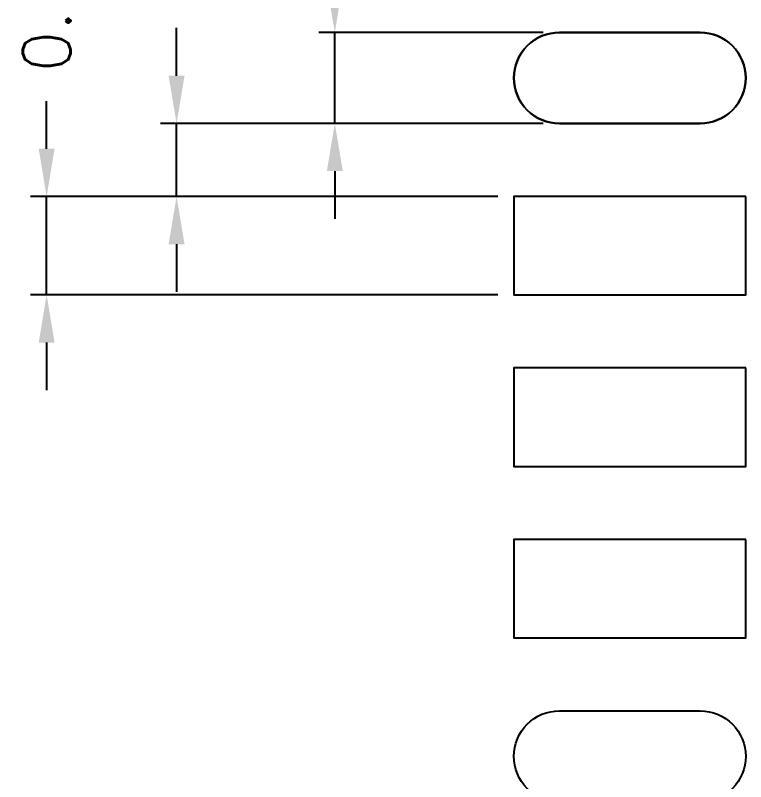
# Model space of a CAD drawing. Header units: millimetres. Extents: x 414.9 to 427.6, y 107.9 to 113.2.
# Drawn here: x 415.034 to 416.259, y 109.576 to 110.861 of the extents above; entities that cross this region are included whole.
import ezdxf

# ---------------------------------------------------------------- set-up
doc = ezdxf.new("R2010")
doc.units = ezdxf.units.MM
doc.header["$LTSCALE"] = 0.5
doc.header["$PDMODE"] = 98
doc.layers.add('DIM', color=3, linetype='Continuous')
doc.styles.add('SIMPLEX', font='simplex.shx')
doc.dimstyles.new('Standard3', dxfattribs={"dimtxt": 0.08, "dimasz": 0.08, "dimexe": 0.027, "dimexo": 0.027, "dimgap": 0.027, "dimtad": 1, "dimdec": 3, "dimlfac": 2, "dimrnd": 0.0005, "dimzin": 1, "dimtxsty": 'SIMPLEX', "dimcen": 0.1905, "dimclrd": 256, "dimclre": 256, "dimclrt": 256, "dimazin": 3, "dimtp": 0.03, "dimtm": 0.05, "dimtfac": 0.8, "dimtdec": 3, "dimtmove": 0, "dimatfit": 3, "dimfxl": 0.05, "dimtzin": 4, "dimlwd": -1, "dimlwe": -1})

# ---------------------------------------------------------------- blocks, each defined once
blk = doc.blocks.new('*D148')
at = {"layer": 'Defpoints', "color": 0, "ltscale": 0.1, "transparency": 16777216}
for p in [(415.5697, 110.8322), (415.9463, 110.8322), (415.9463, 110.6797)]:
    blk.add_point(p, dxfattribs=at)
at = {"layer": 'DIM', "ltscale": 0.1, "transparency": 16777216}
for p, q in [((415.5697, 110.9122), (415.5697, 110.9922)), ((415.9193, 110.8322), (415.5427, 110.8322)), ((415.5697, 110.6797), (415.5697, 110.8322)), ((415.9193, 110.6797), (415.5427, 110.6797)), ((415.5697, 110.5997), (415.5697, 110.5197))]:
    blk.add_line(p, q, dxfattribs=at)
for points in [[(415.5564, 110.9122), (415.5831, 110.9122), (415.5697, 110.8322)], [(415.5564, 110.5997), (415.5831, 110.5997), (415.5697, 110.6797)]]:
    blk.add_solid(points, dxfattribs=at)
at = {"layer": 'DIM', "ltscale": 0.1, "transparency": 16777216, "insert": (415.5697, 111.2897), "char_height": 0.08, "attachment_point": 5, "rotation": 90, "style": 'SIMPLEX'}
blk.add_mtext('\\A1;0.305TYP', dxfattribs=at)
blk = doc.blocks.new('*D149')
at = {"layer": 'Defpoints', "color": 0, "ltscale": 0.1, "transparency": 16777216}
for p in [(415.3043, 110.6797), (415.9463, 110.6797), (415.8701, 110.5572)]:
    blk.add_point(p, dxfattribs=at)
at = {"layer": 'DIM', "ltscale": 0.1, "transparency": 16777216}
for p, q in [((415.3043, 110.7597), (415.3043, 110.8397)), ((415.9193, 110.6797), (415.2773, 110.6797)), ((415.3043, 110.5572), (415.3043, 110.6797)), ((415.8431, 110.5572), (415.2773, 110.5572)), ((415.3043, 110.4772), (415.3043, 110.3972))]:
    blk.add_line(p, q, dxfattribs=at)
for points in [[(415.291, 110.7597), (415.3177, 110.7597), (415.3043, 110.6797)], [(415.291, 110.4772), (415.3177, 110.4772), (415.3043, 110.5572)]]:
    blk.add_solid(points, dxfattribs=at)
at = {"layer": 'DIM', "ltscale": 0.1, "transparency": 16777216, "insert": (415.3043, 111.1372), "char_height": 0.08, "attachment_point": 5, "rotation": 90, "style": 'SIMPLEX'}
blk.add_mtext('\\A1;0.245TYP', dxfattribs=at)
blk = doc.blocks.new('*D150')
at = {"layer": 'Defpoints', "color": 0, "ltscale": 0.1, "transparency": 16777216}
for p in [(415.0864, 110.5572), (415.8701, 110.5572), (415.8701, 110.3922)]:
    blk.add_point(p, dxfattribs=at)
at = {"layer": 'DIM', "ltscale": 0.1, "transparency": 16777216}
for p, q in [((415.0864, 110.6372), (415.0864, 110.7172)), ((415.8431, 110.5572), (415.0594, 110.5572)), ((415.0864, 110.3922), (415.0864, 110.5572)), ((415.8431, 110.3922), (415.0594, 110.3922)), ((415.0864, 110.3122), (415.0864, 110.2322))]:
    blk.add_line(p, q, dxfattribs=at)
for points in [[(415.073, 110.6372), (415.0997, 110.6372), (415.0864, 110.5572)], [(415.073, 110.3122), (415.0997, 110.3122), (415.0864, 110.3922)]]:
    blk.add_solid(points, dxfattribs=at)
at = {"layer": 'DIM', "ltscale": 0.1, "transparency": 16777216, "insert": (415.0864, 111.0147), "char_height": 0.08, "attachment_point": 5, "rotation": 90, "style": 'SIMPLEX'}
blk.add_mtext('\\A1;0.330TYP', dxfattribs=at)

msp = doc.modelspace()

# ---------------------------------------------------------------- linework, layer by layer
at = {"ltscale": 0.1}
for points in [[(416.18258, 110.8322), (415.94633, 110.8322, 0.4142136), (415.87008, 110.75595), (415.87008, 110.75595, 0.4142136), (415.94633, 110.6797), (416.18258, 110.6797, 0.4142136), (416.25883, 110.75595), (416.25883, 110.75595, 0.4142136)], [(416.18258, 110.6797), (415.94633, 110.6797, -0.4142136), (415.87008, 110.75595), (415.87008, 110.75595, -0.4142136), (415.94633, 110.8322), (416.18258, 110.8322, -0.4142136), (416.25883, 110.75595), (416.25883, 110.75595, -0.4142136)], [(416.18258, 109.5422), (415.94633, 109.5422, -0.4142136), (415.87008, 109.61845), (415.87008, 109.61845, -0.4142136), (415.94633, 109.6947), (416.18258, 109.6947, -0.4142136), (416.25883, 109.61845), (416.25883, 109.61845, -0.4142136)]]:
    msp.add_lwpolyline(points, format="xyb", close=True, dxfattribs=at)
for points in [[(416.25883, 110.5572), (415.87008, 110.5572), (415.87008, 110.3922), (416.25883, 110.3922)], [(416.25883, 110.2697), (415.87008, 110.2697), (415.87008, 110.1047), (416.25883, 110.1047)], [(416.25883, 109.9822), (415.87008, 109.9822), (415.87008, 109.8172), (416.25883, 109.8172)]]:
    msp.add_lwpolyline(points, close=True, dxfattribs=at)

# ---------------------------------------------------------------- dimensions: what is measured, and where the dimension line sits
at = {"layer": 'DIM', "ltscale": 0.1}
for base, p1, p2, picture, middle in [((415.56972, 110.8322), (415.94633, 110.6797), (415.94633, 110.8322), '*D148', (415.56972, 111.28967)), ((415.30435, 110.6797), (415.87008, 110.5572), (415.94633, 110.6797), '*D149', (415.30435, 111.13717)), ((415.08635, 110.5572), (415.87008, 110.3922), (415.87008, 110.5572), '*D150', (415.08635, 111.01467))]:
    dim = msp.add_linear_dim(base=base, p1=p1, p2=p2, angle=90, text='<>TYP', dimstyle='Standard3', dxfattribs=at)
    dim.commit()
    dim.dimension.update_dxf_attribs({"geometry": picture, "text_midpoint": middle})

doc.saveas('drawing.dxf')
